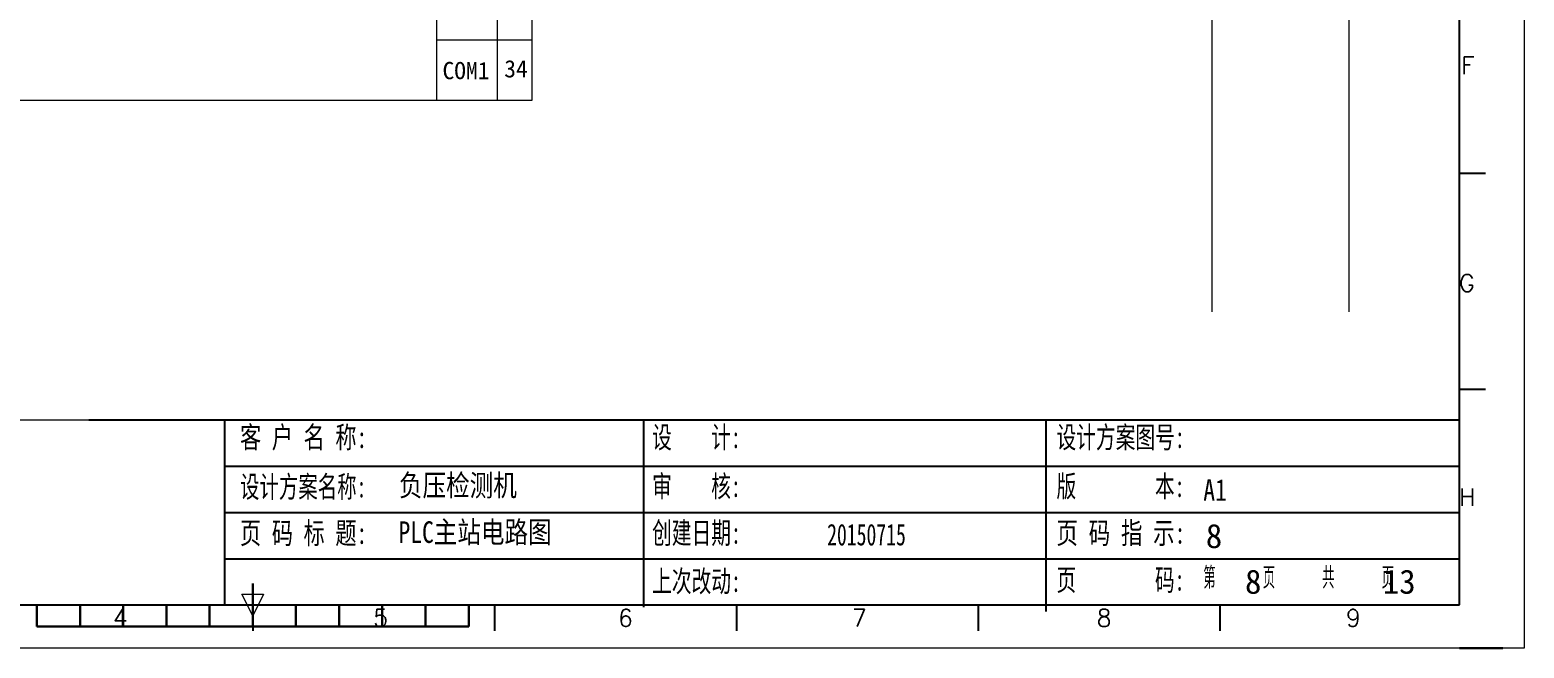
# Model space of a CAD drawing. Extents: x 2511 to 8703, y -745 to 3310.
# Drawn here: x 3263.3 to 3436.3, y -4.7 to 66.9 of the extents above; entities that cross this region are included whole.
import ezdxf
from ezdxf.enums import TextEntityAlignment as Align

# ---------------------------------------------------------------- set-up
doc = ezdxf.new("R2010")
doc.units = 0
doc.header["$MEASUREMENT"] = 0
doc.layers.add('AE_BOR', color=1, linetype='Continuous')
doc.layers.add('MISC', color=2, linetype='Continuous')
doc.styles.add('Standard0.67', font='', dxfattribs={"width": 0.67})
doc.styles.add('Standard_0.8', font='', dxfattribs={"width": 0.8})
doc.styles.add('WD', font='romans.shx', dxfattribs={"bigfont": 'gbcbig.shx'})
doc.styles.add('样式 0', font='')
doc.styles.get('Standard0.67').set_extended_font_data('FangSong_GB2312')
doc.styles.get('Standard_0.8').set_extended_font_data('FangSong_GB2312')
doc.styles.get('样式 0').set_extended_font_data('KaiTi_GB2312')

# ---------------------------------------------------------------- blocks, each defined once
blk = doc.blocks.new('gb_a2_a')
for p, q in [((584, 10), (584, 410)), ((25, 10), (584, 10))]:
    blk.add_line(p, q)
at = {"layer": 'AE_BOR', "color": 1, "lineweight": 15}
for p, q in [((598.93, 420), (598.93, 0)), ((304.5, 7.5), (302, 12.5)), ((302, 12.5), (307, 12.5)), ((307, 12.5), (304.5, 7.5)), ((598.93, 0), (4.93, 0))]:
    blk.add_line(p, q, dxfattribs=at)
at = {"layer": 'AE_BOR'}
for p, q in [((584, 110), (590, 110)), ((584, 60), (590, 60)), ((304.5, 10), (304.5, 4)), ((360.5, 10), (360.5, 4)), ((416.5, 10), (416.5, 4)), ((472.5, 10), (472.5, 4)), ((528.5, 10), (528.5, 4))]:
    blk.add_line(p, q, dxfattribs=at)
at = {"layer": 'AE_BOR', "color": 2, "lineweight": 30}
for p, q in [((304.5, 10), (304.5, 15)), ((304.5, 15), (304.5, 5)), ((254.5, 5), (254.5, 10)), ((264.5, 5), (264.5, 10)), ((274.5, 5), (274.5, 10)), ((284.5, 5), (284.5, 10)), ((294.5, 5), (294.5, 10)), ((304.5, 10), (304.5, 5)), ((314.5, 5), (314.5, 10)), ((324.5, 5), (324.5, 10)), ((334.5, 5), (334.5, 10)), ((344.5, 5), (344.5, 10)), ((354.5, 5), (354.5, 10)), ((254.5, 5), (354.5, 5))]:
    blk.add_line(p, q, dxfattribs=at)
at = {"layer": 'AE_BOR', "lineweight": 30}
blk.add_line((594, 0), (584, 0), dxfattribs=at)
at = {"layer": 'AE_BOR', "style": 'WD'}
for s, p in [('F', (587.48, 135)), ('F', (587.48, 135)), ('G', (587.48, 84.56)), ('H', (587.67, 35))]:
    blk.add_text(s, height=4, dxfattribs=at).set_placement(p, align=Align.MIDDLE_RIGHT)
for s, p in [('4', (273.82, 5)), ('5', (334.12, 5)), ('6', (390.81, 5)), ('7', (445.01, 5)), ('8', (501.67, 5)), ('9', (559.4, 5))]:
    blk.add_text(s, height=4, dxfattribs=at).set_placement(p, align=Align.CENTER)

msp = doc.modelspace()

# ---------------------------------------------------------------- linework, layer by layer
at = {"lineweight": 0}
for p, q in [((3400.13, 187.26), (3400.13, 34.22)), ((3416, 187.26), (3416, 34.22)), ((3310.4, 58.67), (3310.4, 177.72)), ((3317.4, 58.67), (3317.4, 177.67)), ((3321.4, 65.67), (3310.4, 65.67)), ((3317.4, 58.67), (3310.4, 58.67))]:
    msp.add_line(p, q, dxfattribs=at)
at = {"lineweight": 9, "ltscale": 0.1}
for p, q in [((3240.63, 21.7), (3270.09, 21.7)), ((3240.63, 0.25), (3270.09, 0.25)), ((3268.73, 0.25), (3268.73, 0.25)), ((3268.73, 0.25), (3268.73, 0.25))]:
    msp.add_line(p, q, dxfattribs=at)
at = {"color": 0, "ltscale": 2}
for p, q in [((3270.09, 21.7), (3428.82, 21.7)), ((3285.79, 21.7), (3285.79, 0.25)), ((3334.36, -0.01), (3334.36, 21.7)), ((3380.94, -0.51), (3380.94, 21.7)), ((3428.82, 0.25), (3428.82, 21.7)), ((3398.83, 5.61), (3428.82, 5.61)), ((3398.83, 0.25), (3428.82, 0.25))]:
    msp.add_line(p, q, dxfattribs=at)
for p, q in [((3285.79, 16.34), (3330.04, 16.34)), ((3330.04, 16.34), (3398.83, 16.34)), ((3398.83, 16.34), (3428.82, 16.34)), ((3285.79, 10.98), (3330.04, 10.98)), ((3330.04, 10.98), (3398.83, 10.98)), ((3398.83, 10.98), (3428.82, 10.98)), ((3285.79, 5.61), (3330.04, 5.61)), ((3330.04, 5.61), (3398.83, 5.61)), ((3270.09, 0.25), (3330.04, 0.25)), ((3270.09, 0.25), (3330.04, 0.25)), ((3330.04, 0.25), (3398.83, 0.25))]:
    msp.add_line(p, q)
at = {"lineweight": 0}
msp.add_lwpolyline([(3321.4, 58.67), (3251.44, 58.67), (3251.44, 177.72), (3321.4, 177.72)], close=True, dxfattribs=at)

# ---------------------------------------------------------------- block references
at = {"xscale": 0.5, "yscale": 0.5, "zscale": 0.5}
msp.add_blockref('gb_a2_a', (3136.82, -4.75), dxfattribs=at)

# ---------------------------------------------------------------- texts
at = {"lineweight": 0, "char_height": 2, "width": 2.4162, "attachment_point": 1}
for s, insert in [('{\\fSimSun|b0|i0|c134|p2;COM1}', (3311.04, 63.15)), ('{\\fSimSun|b0|i0|c134|p2;34}', (3318.19, 63.36))]:
    msp.add_mtext(s, dxfattribs=dict(at, insert=insert))
at = {"color": 0, "ltscale": 2, "char_height": 2.5, "attachment_point": 1}
for s, insert, width, style in [('{\\fSimSun|b0|i0|c134|p2;\\W0.72;客 户 名 称:}', (3287.59, 20.93), 16.2477, 'Standard0.67'), ('{\\fSimSun|b0|i0|c134|p2;设    计:}', (3335.31, 20.93), 12.0312, 'Standard0.67'), ('{\\fSimSun|b0|i0|c134|p2;设计方案图号:}', (3382.14, 20.93), 15.1644, 'Standard0.67'), ('{\\fSimSun|b0|i0|c134|p2;\\W0.66;设计方案名称:}', (3287.59, 15.2), 15.1234, 'Standard0.67'), ('{\\fSimSun|b0|i0|c134|p2;负压检测机}', (3306, 15.36), 33.9078, 'Standard_0.8'), ('{\\fSimSun|b0|i0|c134|p2;审    核:}', (3335.31, 15.26), 12.0312, 'Standard0.67'), ('{\\fSimSun|b0|i0|c134|p2;版        本:}', (3382.14, 15.26), 16.8498, 'Standard0.67'), ('{\\fSimSun|b0|i0|c134|p2;A1}', (3399.14, 14.82), 33.9078, 'Standard_0.8'), ('{\\fSimSun|b0|i0|c134|p2;\\W0.72;页 码 标 题:}', (3287.59, 9.83), 15.1234, 'Standard0.67'), ('{\\fSimSun|b0|i0|c134|p2;创建日期:}', (3335.31, 9.85), 12.0312, 'Standard0.67'), ('{\\fSimSun|b0|i0|c134|p2;20150715}', (3355.58, 9.65), 12.0312, 'Standard0.67'), ('{\\fSimSun|b0|i0|c134|p2;\\W0.73;页 码 指 示:}', (3382.14, 9.85), 16.1995, 'Standard0.67'), ('{\\fSimSun|b0|i0|c134|p2;上次改动:}', (3335.31, 4.26), 12.0312, 'Standard0.67'), ('{\\fSimSun|b0|i0|c134|p2;页        码:}', (3382.14, 4.41), 15.7258, 'Standard0.67'), ('{\\Fromans,gbcbig|c134;第}    {\\Fromans,gbcbig|c134;页}    {\\Fromans,gbcbig|c134;共}    {\\Fromans,gbcbig|c134;页}', (3399.14, 4.65), 33.9078, 'Standard_0.8')]:
    msp.add_mtext(s, dxfattribs=dict(at, insert=insert, width=width, style=style))
at = {"layer": 'MISC', "color": 0, "attachment_point": 1}
for s, insert, char_height, width, style in [('PLC主站电路图', (3305.95, 9.94), 2.5, 24.1794, 'Standard_0.8'), ('8', (3399.43, 9.64), 2.8, 3.07, '样式 0'), ('8', (3403.97, 4.35), 2.8, 3.07, '样式 0'), ('13', (3419.92, 4.35), 2.8, 3.07, '样式 0')]:
    msp.add_mtext(s, dxfattribs=dict(at, insert=insert, char_height=char_height, width=width, style=style))

doc.saveas('drawing.dxf')
